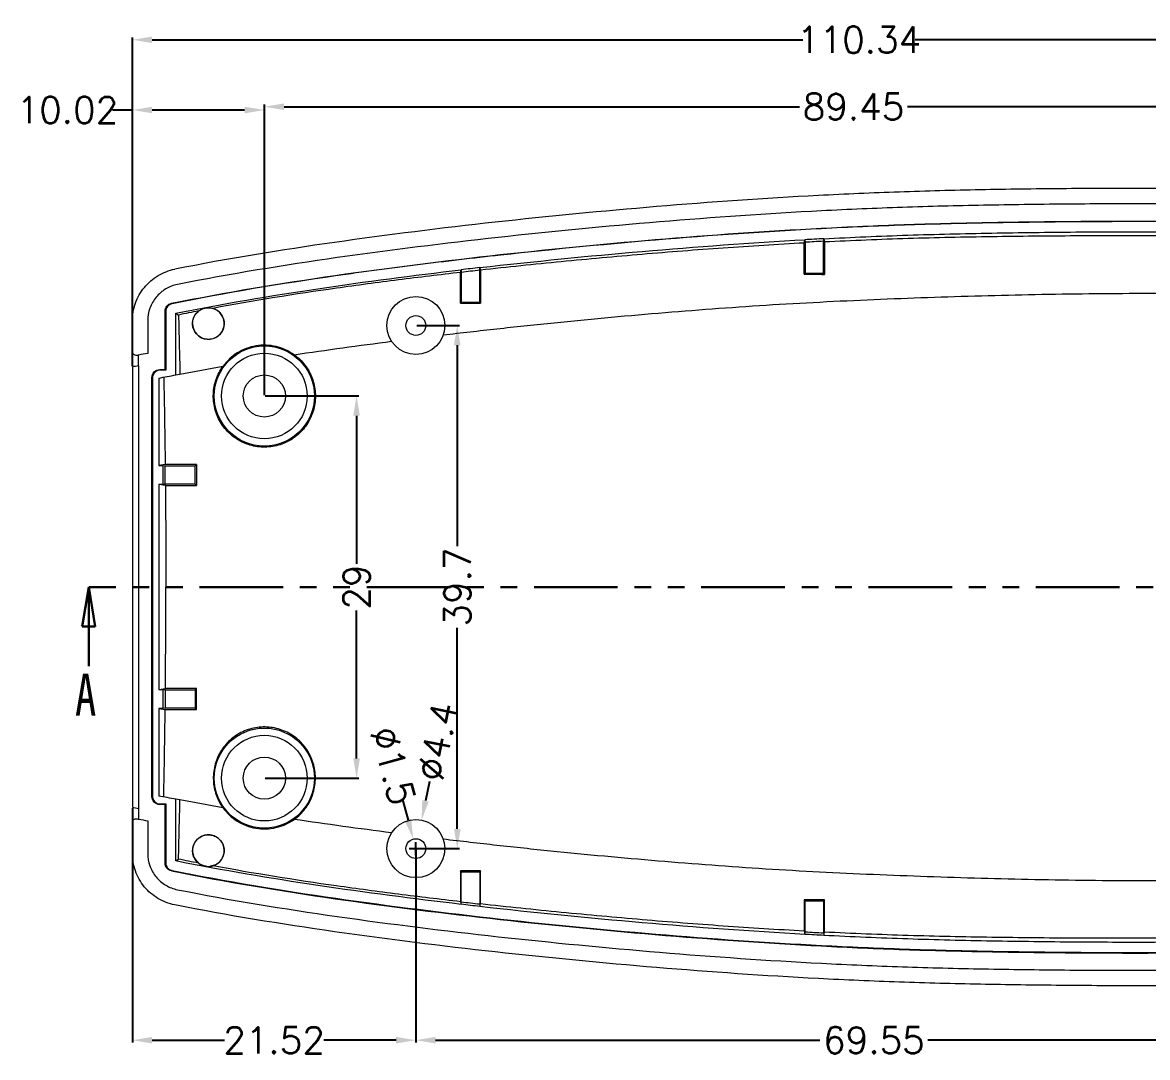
# Model space of a CAD drawing. Header units: inches. Extents: x 2021 to 3023, y 1089 to 1338.
# Drawn here: x 2069 to 2154.4, y 1202.8 to 1281.4 of the extents above; entities that cross this region are included whole.
import ezdxf

# ---------------------------------------------------------------- set-up
doc = ezdxf.new("R2010")
doc.units = ezdxf.units.IN
doc.linetypes.add('PHANTOM', pattern=[12.7, 6.35, -1.27, 1.27, -1.27, 1.27, -1.27])
doc.styles.add('SLDTEXTSTYLE0', font='TXT', dxfattribs={"width": 0.75})
doc.styles.get("Standard").update_dxf_attribs({"font": 'txt', "bigfont": 'gbcbig.shx'})
doc.dimstyles.new('2', dxfattribs={"dimtxt": 2, "dimasz": 1.5, "dimexe": 0.18, "dimexo": 0.0625, "dimgap": 0.1, "dimtad": 0, "dimzin": 9, "dimdsep": 46, "dimtxsty": 'Standard', "dimcen": 0.5, "dimclrd": 3, "dimclre": 3, "dimadec": 0, "dimazin": 2, "dimtfac": 1, "dimtofl": 0, "dimtmove": 0, "dimatfit": 3, "dimfxl": 1, "dimtolj": 1, "dimtzin": 0, "dimarcsym": 0})

# ---------------------------------------------------------------- blocks, each defined once
blk = doc.blocks.new('_CLOSED')
at = {"color": 0, "linetype": 'ByBlock', "lineweight": -2}
for p, q in [((-1, 0.166667), (0, 0)), ((-1, 0.166667), (-1, -0.166667)), ((0, 0), (-1, -0.166667)), ((0, 0), (-1, 0))]:
    blk.add_line(p, q, dxfattribs=at)
blk = doc.blocks.new('*D103')
at = {"color": 3, "lineweight": -2}
for p, q in [((2087.327, 1253.098), (2087.327, 1275.167)), ((2176.777, 1257.198), (2176.777, 1275.167)), ((2088.827, 1274.987), (2127.952, 1274.987)), ((2175.277, 1274.987), (2136.152, 1274.987))]:
    blk.add_line(p, q, dxfattribs=at)
at = {"color": 3}
for points in [[(2088.827, 1275.237), (2088.827, 1274.737), (2087.327, 1274.987)], [(2175.277, 1275.237), (2175.277, 1274.737), (2176.777, 1274.987)]]:
    blk.add_solid(points, dxfattribs=at)
at = {"layer": 'Defpoints', "color": 0}
for p in [(2176.777, 1274.987), (2176.777, 1257.136), (2087.327, 1253.036)]:
    blk.add_point(p, dxfattribs=at)
at = {"color": 0, "insert": (2132.052, 1274.987), "char_height": 2, "attachment_point": 5}
blk.add_mtext('\\A1;89.45', dxfattribs=at)
blk = doc.blocks.new('*D104')
at = {"color": 3, "lineweight": -2}
for p, q in [((2077.307, 1274.737), (2075.807, 1274.737)), ((2077.307, 1255.305), (2077.307, 1274.917)), ((2085.827, 1274.737), (2078.807, 1274.737)), ((2087.327, 1253.098), (2087.327, 1274.917))]:
    blk.add_line(p, q, dxfattribs=at)
at = {"color": 3}
for points in [[(2078.807, 1274.987), (2078.807, 1274.487), (2077.307, 1274.737)], [(2085.827, 1274.987), (2085.827, 1274.487), (2087.327, 1274.737)]]:
    blk.add_solid(points, dxfattribs=at)
at = {"layer": 'Defpoints', "color": 0}
for p in [(2087.327, 1274.737), (2077.307, 1255.242), (2087.327, 1253.036)]:
    blk.add_point(p, dxfattribs=at)
at = {"color": 0, "insert": (2072.374, 1274.737), "char_height": 2, "attachment_point": 5}
blk.add_mtext('\\A1;10.02', dxfattribs=at)
blk = doc.blocks.new('*D105')
at = {"color": 3, "lineweight": -2}
for p, q in [((2077.307, 1221.766), (2077.307, 1203.969)), ((2098.827, 1218.623), (2098.827, 1203.969)), ((2078.807, 1204.149), (2084.3, 1204.149)), ((2097.327, 1204.149), (2091.834, 1204.149))]:
    blk.add_line(p, q, dxfattribs=at)
at = {"color": 3}
for points in [[(2078.807, 1204.399), (2078.807, 1203.899), (2077.307, 1204.149)], [(2097.327, 1204.399), (2097.327, 1203.899), (2098.827, 1204.149)]]:
    blk.add_solid(points, dxfattribs=at)
at = {"layer": 'Defpoints', "color": 0}
for p in [(2077.307, 1221.829), (2098.827, 1218.686), (2077.307, 1204.149)]:
    blk.add_point(p, dxfattribs=at)
at = {"color": 0, "insert": (2088.067, 1204.149), "char_height": 2, "attachment_point": 5}
blk.add_mtext('\\A1;21.52', dxfattribs=at)
blk = doc.blocks.new('*D106')
at = {"color": 3, "lineweight": -2}
for p, q in [((2098.827, 1218.623), (2098.827, 1203.969)), ((2168.372, 1215.873), (2168.372, 1203.969)), ((2100.327, 1204.149), (2129.499, 1204.149)), ((2166.872, 1204.149), (2137.699, 1204.149))]:
    blk.add_line(p, q, dxfattribs=at)
at = {"color": 3}
for points in [[(2100.327, 1204.399), (2100.327, 1203.899), (2098.827, 1204.149)], [(2166.872, 1204.399), (2166.872, 1203.899), (2168.372, 1204.149)]]:
    blk.add_solid(points, dxfattribs=at)
at = {"layer": 'Defpoints', "color": 0}
for p in [(2098.827, 1218.686), (2168.372, 1215.936), (2168.372, 1204.149)]:
    blk.add_point(p, dxfattribs=at)
at = {"color": 0, "insert": (2133.599, 1204.149), "char_height": 2, "attachment_point": 5}
blk.add_mtext('\\A1;69.55', dxfattribs=at)
blk = doc.blocks.new('*D109')
at = {"color": 3, "lineweight": -2}
for p, q in [((2087.389, 1253.036), (2094.506, 1253.036)), ((2094.326, 1251.536), (2094.326, 1240.302)), ((2094.326, 1225.536), (2094.326, 1236.769)), ((2087.389, 1224.036), (2094.506, 1224.036))]:
    blk.add_line(p, q, dxfattribs=at)
at = {"color": 3}
for points in [[(2094.076, 1251.536), (2094.576, 1251.536), (2094.326, 1253.036)], [(2094.076, 1225.536), (2094.576, 1225.536), (2094.326, 1224.036)]]:
    blk.add_solid(points, dxfattribs=at)
at = {"layer": 'Defpoints', "color": 0}
for p in [(2087.327, 1253.036), (2094.326, 1253.036), (2087.327, 1224.036)]:
    blk.add_point(p, dxfattribs=at)
at = {"color": 0, "insert": (2094.326, 1238.536), "char_height": 2, "attachment_point": 5, "rotation": 90}
blk.add_mtext('\\A1;29', dxfattribs=at)
blk = doc.blocks.new('*D110')
at = {"color": 3, "lineweight": -2}
for p, q in [((2098.889, 1258.386), (2102.151, 1258.386)), ((2101.971, 1256.886), (2101.971, 1241.636)), ((2101.971, 1220.186), (2101.971, 1235.436)), ((2098.889, 1218.686), (2102.151, 1218.686))]:
    blk.add_line(p, q, dxfattribs=at)
at = {"color": 3}
for points in [[(2101.721, 1256.886), (2102.221, 1256.886), (2101.971, 1258.386)], [(2101.721, 1220.186), (2102.221, 1220.186), (2101.971, 1218.686)]]:
    blk.add_solid(points, dxfattribs=at)
at = {"layer": 'Defpoints', "color": 0}
for p in [(2098.827, 1258.386), (2101.971, 1258.386), (2098.827, 1218.686)]:
    blk.add_point(p, dxfattribs=at)
at = {"color": 0, "insert": (2101.971, 1238.536), "char_height": 2, "attachment_point": 5, "rotation": 90}
blk.add_mtext('\\A1;39.7', dxfattribs=at)
blk = doc.blocks.new('*D119')
at = {"color": 3, "lineweight": -2}
for p, q in [((2097.834, 1222.302), (2098.231, 1220.855)), ((2098.827, 1218.186), (2098.827, 1219.186)), ((2098.327, 1218.686), (2099.327, 1218.686))]:
    blk.add_line(p, q, dxfattribs=at)
at = {"color": 3}
blk.add_solid([(2098.472, 1220.921), (2097.99, 1220.789), (2098.628, 1219.409)], dxfattribs=at)
at = {"layer": 'Defpoints', "color": 0}
for p in [(2098.628, 1219.409), (2099.025, 1217.962)]:
    blk.add_point(p, dxfattribs=at)
at = {"color": 0, "insert": (2097.101, 1224.97), "char_height": 2, "attachment_point": 5, "rotation": 285.35072}
blk.add_mtext('\\A1;∅1.5', dxfattribs=at)
blk = doc.blocks.new('*D120')
at = {"color": 3, "lineweight": -2}
for p, q in [((2099.855, 1223.783), (2099.558, 1222.312)), ((2098.827, 1218.186), (2098.827, 1219.186)), ((2098.327, 1218.686), (2099.327, 1218.686))]:
    blk.add_line(p, q, dxfattribs=at)
at = {"color": 3}
blk.add_solid([(2099.313, 1222.362), (2099.803, 1222.263), (2099.262, 1220.842)], dxfattribs=at)
at = {"layer": 'Defpoints', "color": 0}
for p in [(2099.262, 1220.842), (2098.392, 1216.529)]:
    blk.add_point(p, dxfattribs=at)
at = {"color": 0, "insert": (2100.468, 1226.822), "char_height": 2, "attachment_point": 5, "rotation": 78.59411}
blk.add_mtext('\\A1;∅4.4', dxfattribs=at)
blk = doc.blocks.new('*D122')
at = {"color": 3, "lineweight": -2}
for p, q in [((2077.307, 1255.305), (2077.307, 1280.246)), ((2187.646, 1264.448), (2187.646, 1280.246)), ((2078.807, 1280.066), (2128.21, 1280.066)), ((2186.146, 1280.066), (2136.743, 1280.066))]:
    blk.add_line(p, q, dxfattribs=at)
at = {"color": 3}
for points in [[(2078.807, 1280.316), (2078.807, 1279.816), (2077.307, 1280.066)], [(2186.146, 1280.316), (2186.146, 1279.816), (2187.646, 1280.066)]]:
    blk.add_solid(points, dxfattribs=at)
at = {"layer": 'Defpoints', "color": 0}
for p in [(2077.307, 1280.066), (2187.646, 1264.385), (2077.307, 1255.242)]:
    blk.add_point(p, dxfattribs=at)
at = {"color": 0, "insert": (2132.477, 1280.066), "char_height": 2, "attachment_point": 5}
blk.add_mtext('\\A1;110.34', dxfattribs=at)

msp = doc.modelspace()

# ---------------------------------------------------------------- linework, layer by layer
at = {"color": 7, "linetype": 'Continuous', "lineweight": 15}
for p, q in [((2129.796, 1264.97), (2129.837, 1264.722)), ((2128.377, 1264.701), (2128.377, 1262.336)), ((2129.777, 1262.336), (2129.777, 1264.776)), ((2102.225, 1262.414), (2102.257, 1262.613)), ((2102.277, 1262.419), (2102.277, 1260.136)), ((2103.677, 1260.136), (2103.677, 1262.581)), ((2128.377, 1262.336), (2128.31, 1262.269)), ((2129.777, 1262.336), (2128.377, 1262.336)), ((2129.844, 1262.268), (2129.777, 1262.336)), ((2102.277, 1260.136), (2102.218, 1260.077)), ((2103.677, 1260.136), (2102.277, 1260.136)), ((2103.736, 1260.076), (2103.677, 1260.136)), ((2079.797, 1255.036), (2079.797, 1259.482)), ((2079.835, 1259.45), (2079.797, 1259.482)), ((2079.835, 1259.45), (2079.835, 1254.997)), ((2080.604, 1254.635), (2080.604, 1259.319)), ((2080.604, 1259.319), (2080.806, 1259.182)), ((2077.307, 1258.731), (2077.307, 1256.416)), ((2078.474, 1258.752), (2078.474, 1256.273)), ((2077.753, 1256.139), (2077.661, 1256.121)), ((2077.775, 1255.329), (2077.775, 1256.143)), ((2077.307, 1255.242), (2077.307, 1221.829)), ((2077.777, 1255.329), (2077.777, 1221.742)), ((2079.391, 1255.036), (2079.797, 1255.036)), ((2079.391, 1255.036), (2079.429, 1254.997)), ((2079.797, 1255.036), (2079.835, 1254.997)), ((2080.604, 1254.635), (2080.917, 1254.693)), ((2078.791, 1222.636), (2078.791, 1254.435)), ((2078.791, 1254.435), (2078.829, 1254.396)), ((2078.829, 1254.396), (2078.829, 1222.675)), ((2079.307, 1254.393), (2079.307, 1247.755)), ((2079.795, 1247.825), (2079.307, 1247.755)), ((2079.307, 1247.755), (2079.656, 1247.755)), ((2079.656, 1247.755), (2079.791, 1247.736)), ((2079.656, 1246.316), (2079.656, 1247.755)), ((2082.077, 1247.736), (2082.166, 1247.825)), ((2079.791, 1247.736), (2082.077, 1247.736)), ((2079.791, 1246.336), (2079.791, 1247.736)), ((2082.077, 1246.336), (2082.077, 1247.736)), ((2079.812, 1246.244), (2079.307, 1246.316)), ((2079.307, 1246.316), (2079.307, 1230.755)), ((2079.791, 1246.336), (2079.656, 1246.316)), ((2082.077, 1246.336), (2079.791, 1246.336)), ((2082.168, 1246.244), (2082.077, 1246.336)), ((2079.307, 1230.755), (2079.812, 1230.827)), ((2079.656, 1230.755), (2079.791, 1230.736)), ((2079.656, 1229.316), (2079.656, 1230.755)), ((2079.791, 1230.736), (2082.077, 1230.736)), ((2079.791, 1230.736), (2079.791, 1229.336)), ((2082.077, 1230.736), (2082.168, 1230.827)), ((2082.077, 1230.736), (2082.077, 1229.336)), ((2079.307, 1229.316), (2079.795, 1229.246)), ((2079.307, 1229.316), (2079.307, 1222.678)), ((2079.791, 1229.336), (2079.656, 1229.316)), ((2082.077, 1229.336), (2079.791, 1229.336)), ((2082.166, 1229.246), (2082.077, 1229.336)), ((2078.829, 1222.675), (2078.791, 1222.636)), ((2080.604, 1217.752), (2080.604, 1222.436)), ((2080.917, 1222.378), (2080.604, 1222.436)), ((2077.776, 1221.742), (2077.775, 1220.928)), ((2079.429, 1222.074), (2079.391, 1222.036)), ((2079.797, 1222.036), (2079.391, 1222.036)), ((2079.797, 1222.036), (2079.835, 1222.074)), ((2079.797, 1217.589), (2079.797, 1222.036)), ((2079.835, 1222.074), (2079.835, 1217.621)), ((2077.307, 1220.655), (2077.307, 1218.34)), ((2077.661, 1220.95), (2077.753, 1220.932)), ((2078.474, 1220.799), (2078.474, 1218.319)), ((2080.604, 1217.752), (2080.806, 1217.889)), ((2079.835, 1217.621), (2079.797, 1217.589)), ((2102.277, 1216.936), (2102.218, 1216.994)), ((2102.277, 1216.936), (2103.677, 1216.936)), ((2102.277, 1214.652), (2102.277, 1216.936)), ((2103.736, 1216.995), (2103.677, 1216.936)), ((2103.677, 1216.936), (2103.677, 1214.49)), ((2102.225, 1214.658), (2102.257, 1214.458)), ((2128.377, 1214.736), (2128.31, 1214.802)), ((2128.377, 1212.37), (2128.377, 1214.736)), ((2128.377, 1214.736), (2129.777, 1214.736)), ((2129.844, 1214.803), (2129.777, 1214.736)), ((2129.777, 1214.736), (2129.777, 1212.295)), ((2129.796, 1212.101), (2129.837, 1212.349))]:
    msp.add_line(p, q, dxfattribs=at)
at = {"color": 1, "linetype": 'PHANTOM', "lineweight": 30}
msp.add_line((2190.347, 1238.536), (2073.99, 1238.536), dxfattribs=at)
at = {"color": 7, "linetype": 'Continuous', "lineweight": 30}
msp.add_line((2073.99, 1232.536), (2073.99, 1238.536), dxfattribs=at)
at = {"color": 7, "linetype": 'Continuous', "lineweight": 15, "flags": 128}
for points in [[(2128.316, 1264.643), (2128.333, 1264.743), (2128.357, 1264.893)], [(2128.357, 1264.892), (2128.363, 1264.836), (2128.369, 1264.779), (2128.377, 1264.701)], [(2129.777, 1264.776), (2129.786, 1264.873), (2129.796, 1264.969)], [(2102.257, 1262.611), (2102.263, 1262.554), (2102.269, 1262.498), (2102.277, 1262.419)], [(2103.677, 1262.581), (2103.682, 1262.639), (2103.688, 1262.697), (2103.696, 1262.777)], [(2103.696, 1262.78), (2103.712, 1262.681), (2103.729, 1262.583)], [(2080.317, 1260.039), (2080.298, 1260.055), (2080.278, 1260.071)], [(2079.656, 1246.316), (2079.612, 1246.316), (2079.569, 1246.316), (2079.525, 1246.316), (2079.481, 1246.316), (2079.438, 1246.316), (2079.394, 1246.316), (2079.35, 1246.316), (2079.307, 1246.316)], [(2079.307, 1230.755), (2079.35, 1230.755), (2079.394, 1230.755), (2079.438, 1230.755), (2079.481, 1230.755), (2079.525, 1230.755), (2079.569, 1230.755), (2079.612, 1230.755), (2079.656, 1230.755)], [(2079.656, 1229.316), (2079.612, 1229.316), (2079.569, 1229.316), (2079.525, 1229.316), (2079.481, 1229.316), (2079.438, 1229.316), (2079.394, 1229.316), (2079.35, 1229.316), (2079.307, 1229.316)], [(2080.317, 1217.032), (2080.298, 1217.016), (2080.278, 1217)], [(2102.257, 1214.461), (2102.263, 1214.517), (2102.269, 1214.574), (2102.277, 1214.652)], [(2103.677, 1214.49), (2103.682, 1214.432), (2103.688, 1214.374), (2103.696, 1214.294)], [(2103.696, 1214.291), (2103.712, 1214.39), (2103.729, 1214.488)], [(2128.316, 1212.428), (2128.333, 1212.328), (2128.357, 1212.178)], [(2128.357, 1212.179), (2128.363, 1212.235), (2128.369, 1212.292), (2128.377, 1212.37)], [(2129.777, 1212.295), (2129.786, 1212.198), (2129.796, 1212.102)]]:
    msp.add_lwpolyline(points, dxfattribs=at)
at = {"color": 7, "linetype": 'Continuous', "lineweight": 15}
for centre, radius in [((2098.827, 1258.386), 2.2), ((2098.827, 1258.386), 0.75), ((2087.327, 1253.036), 3.8), ((2087.327, 1253.036), 3.25), ((2087.327, 1253.036), 1.6), ((2087.327, 1224.036), 3.8), ((2087.327, 1224.036), 3.25), ((2087.327, 1224.036), 1.6), ((2098.827, 1218.686), 2.2), ((2098.827, 1218.686), 0.75)]:
    msp.add_circle(centre, radius, dxfattribs=at)
msp.add_arc((2083.076, 1258.534), 1.199, 179.92027, 77.98696, dxfattribs=at)
for points, knots in [([(2178.523, 1267.954), (2174.442, 1268.239), (2170.356, 1268.463), (2162.17, 1268.735), (2158.071, 1268.788), (2151.925, 1268.794), (2149.876, 1268.784), (2145.779, 1268.747), (2143.73, 1268.719), (2139.632, 1268.64), (2137.583, 1268.587), (2133.485, 1268.444), (2131.437, 1268.354), (2125.29, 1268.033), (2121.195, 1267.748), (2113.018, 1267.066), (2108.934, 1266.673), (2100.778, 1265.774), (2096.708, 1265.269), (2088.595, 1264.111), (2084.552, 1263.452), (2080.53, 1262.66)], [0, 0, 0, 0, 0.125, 0.125, 0.25, 0.25, 0.3125, 0.3125, 0.375, 0.375, 0.4375, 0.4375, 0.5, 0.5, 0.625, 0.625, 0.75, 0.75, 0.875, 0.875, 1, 1, 1, 1]), ([(2178.801, 1266.757), (2176.758, 1266.901), (2174.714, 1267.031), (2170.624, 1267.252), (2168.577, 1267.344), (2162.432, 1267.555), (2158.328, 1267.611), (2152.176, 1267.619), (2150.125, 1267.61), (2146.024, 1267.574), (2143.973, 1267.547), (2139.872, 1267.47), (2137.821, 1267.418), (2133.721, 1267.277), (2131.671, 1267.189), (2125.522, 1266.87), (2121.421, 1266.586), (2113.234, 1265.905), (2109.149, 1265.513), (2100.994, 1264.616), (2096.924, 1264.112), (2088.807, 1262.955), (2084.759, 1262.296), (2080.73, 1261.502)], [0, 0, 0, 0, 0.0625, 0.0625, 0.125, 0.125, 0.25, 0.25, 0.3125, 0.3125, 0.375, 0.375, 0.4375, 0.4375, 0.5, 0.5, 0.625, 0.625, 0.75, 0.75, 0.875, 0.875, 1, 1, 1, 1]), ([(2080.278, 1260.071), (2084.398, 1260.9), (2088.547, 1261.586), (2096.868, 1262.782), (2101.04, 1263.301), (2109.405, 1264.221), (2113.593, 1264.622), (2121.98, 1265.313), (2126.18, 1265.599), (2132.484, 1265.913), (2134.586, 1265.999), (2138.791, 1266.133), (2140.893, 1266.181), (2145.099, 1266.252), (2147.203, 1266.276), (2151.408, 1266.305), (2153.511, 1266.31), (2159.817, 1266.283), (2164.018, 1266.207), (2170.309, 1265.954), (2172.405, 1265.848), (2176.592, 1265.597), (2178.685, 1265.45), (2180.777, 1265.299)], [0, 0, 0, 0, 0.125, 0.125, 0.25, 0.25, 0.375, 0.375, 0.5, 0.5, 0.5625, 0.5625, 0.625, 0.625, 0.6875, 0.6875, 0.75, 0.75, 0.875, 0.875, 0.9375, 0.9375, 1, 1, 1, 1]), ([(2180.796, 1265.259), (2178.704, 1265.41), (2176.611, 1265.557), (2172.422, 1265.808), (2170.327, 1265.915), (2164.036, 1266.168), (2159.836, 1266.244), (2153.531, 1266.272), (2151.429, 1266.267), (2147.225, 1266.238), (2145.123, 1266.214), (2140.918, 1266.143), (2138.816, 1266.096), (2134.611, 1265.962), (2132.508, 1265.876), (2126.204, 1265.562), (2122.005, 1265.277), (2113.62, 1264.586), (2109.433, 1264.185), (2103.162, 1263.496), (2101.073, 1263.25), (2096.901, 1262.726), (2094.818, 1262.448), (2088.58, 1261.552), (2084.437, 1260.868), (2080.317, 1260.039)], [0, 0, 0, 0, 0.0625, 0.0625, 0.125, 0.125, 0.25, 0.25, 0.3125, 0.3125, 0.375, 0.375, 0.4375, 0.4375, 0.5, 0.5, 0.625, 0.625, 0.75, 0.75, 0.8125, 0.8125, 0.875, 0.875, 1, 1, 1, 1]), ([(2103.696, 1262.78), (2107.794, 1263.246), (2111.899, 1263.653), (2120.121, 1264.364), (2124.237, 1264.664), (2128.357, 1264.893)], [0, 0, 0, 0, 0.5, 0.5, 1, 1, 1, 1]), ([(2129.796, 1264.97), (2131.921, 1265.08), (2134.046, 1265.171), (2138.298, 1265.313), (2140.424, 1265.364), (2144.677, 1265.439), (2146.804, 1265.465), (2151.056, 1265.497), (2153.182, 1265.503), (2155.307, 1265.495)], [0, 0, 0, 0, 0.25, 0.25, 0.5, 0.5, 0.75, 0.75, 1, 1, 1, 1]), ([(2155.254, 1265.178), (2153.139, 1265.191), (2151.023, 1265.19), (2146.79, 1265.17), (2144.672, 1265.15), (2140.436, 1265.087), (2138.317, 1265.043), (2134.078, 1264.912), (2131.958, 1264.827), (2129.837, 1264.722)], [0, 0, 0, 0, 0.25, 0.25, 0.5, 0.5, 0.75, 0.75, 1, 1, 1, 1]), ([(2128.316, 1264.643), (2126.264, 1264.533), (2124.212, 1264.405), (2120.109, 1264.115), (2118.059, 1263.954), (2113.961, 1263.606), (2111.912, 1263.42), (2107.818, 1263.021), (2105.773, 1262.809), (2103.729, 1262.583)], [0, 0, 0, 0, 0.25, 0.25, 0.5, 0.5, 0.75, 0.75, 1, 1, 1, 1]), ([(2128.31, 1262.269), (2128.311, 1262.534), (2128.312, 1263.063), (2128.314, 1263.855), (2128.316, 1264.38), (2128.316, 1264.643)], [0, 0, 0, 0, 0.333357, 0.66668, 1, 1, 1, 1]), ([(2129.837, 1264.722), (2129.838, 1264.45), (2129.84, 1263.907), (2129.842, 1263.089), (2129.843, 1262.542), (2129.844, 1262.268)], [0, 0, 0, 0, 0.333287, 0.66661, 1, 1, 1, 1]), ([(2077.307, 1258.731), (2077.307, 1259.195), (2077.385, 1259.646), (2077.697, 1260.519), (2077.924, 1260.918), (2078.364, 1261.454), (2078.524, 1261.618), (2078.87, 1261.916), (2079.057, 1262.052), (2079.651, 1262.407), (2080.076, 1262.571), (2080.53, 1262.66)], [0, 0, 0, 0, 0.25, 0.25, 0.5, 0.5, 0.625, 0.625, 0.75, 0.75, 1, 1, 1, 1]), ([(2080.604, 1259.319), (2084.183, 1260.035), (2087.781, 1260.642), (2095.004, 1261.717), (2098.628, 1262.187), (2102.257, 1262.613)], [0, 0, 0, 0, 0.5, 0.5, 1, 1, 1, 1]), ([(2102.225, 1262.414), (2100.65, 1262.233), (2099.076, 1262.044), (2095.932, 1261.645), (2094.361, 1261.436), (2089.654, 1260.767), (2086.52, 1260.267), (2083.412, 1259.688)], [0, 0, 0, 0, 0.25, 0.25, 0.5, 0.5, 1, 1, 1, 1]), ([(2128.31, 1262.269), (2128.566, 1262.269), (2128.821, 1262.269), (2129.077, 1262.269), (2129.333, 1262.269), (2129.588, 1262.268), (2129.844, 1262.268)], [0, 0, 0, 0, 0.00076816, 0.00076816, 0.00076816, 0.001536322, 0.001536322, 0.001536322, 0.001536322]), ([(2080.73, 1261.502), (2080.412, 1261.44), (2080.113, 1261.325), (2079.557, 1260.992), (2079.314, 1260.782), (2078.904, 1260.281), (2078.746, 1260), (2078.529, 1259.391), (2078.474, 1259.077), (2078.474, 1258.752)], [0, 0, 0, 0, 0.25, 0.25, 0.5, 0.5, 0.75, 0.75, 1, 1, 1, 1]), ([(2100.907, 1257.671), (2102.266, 1257.833), (2103.624, 1257.989), (2106.343, 1258.289), (2107.703, 1258.433), (2111.784, 1258.847), (2114.508, 1259.1), (2119.958, 1259.558), (2122.687, 1259.762), (2128.143, 1260.107), (2130.87, 1260.245), (2136.319, 1260.474), (2139.042, 1260.568), (2144.486, 1260.721), (2147.207, 1260.777), (2152.648, 1260.835), (2155.367, 1260.837), (2160.805, 1260.77), (2163.523, 1260.701), (2166.241, 1260.588)], [0, 0, 0, 0, 0.0625, 0.0625, 0.125, 0.125, 0.25, 0.25, 0.375, 0.375, 0.5, 0.5, 0.625, 0.625, 0.75, 0.75, 0.875, 0.875, 1, 1, 1, 1]), ([(2079.797, 1259.482), (2079.797, 1259.621), (2079.845, 1259.756), (2080.02, 1259.97), (2080.142, 1260.043), (2080.278, 1260.071)], [0, 0, 0, 0, 0.5, 0.5, 1, 1, 1, 1]), ([(2080.317, 1260.039), (2080.181, 1260.012), (2080.058, 1259.938), (2079.883, 1259.724), (2079.835, 1259.589), (2079.835, 1259.45)], [0, 0, 0, 0, 0.5, 0.5, 1, 1, 1, 1]), ([(2082.344, 1259.486), (2082.382, 1259.515), (2082.426, 1259.546), (2082.514, 1259.596), (2082.546, 1259.613), (2082.61, 1259.642), (2082.634, 1259.651), (2082.679, 1259.668), (2082.696, 1259.674), (2082.737, 1259.687), (2082.76, 1259.694), (2082.816, 1259.707), (2082.843, 1259.713), (2082.896, 1259.722), (2082.918, 1259.725), (2082.97, 1259.731), (2082.992, 1259.733), (2083.054, 1259.736), (2083.083, 1259.736), (2083.163, 1259.734), (2083.202, 1259.729), (2083.309, 1259.715), (2083.363, 1259.702), (2083.412, 1259.688)], [0, 0, 0, 0, 0.25, 0.25, 0.375, 0.375, 0.4375, 0.4375, 0.46875, 0.46875, 0.5, 0.5, 0.515625, 0.515625, 0.53125, 0.53125, 0.5625, 0.5625, 0.625, 0.625, 0.75, 0.75, 1, 1, 1, 1]), ([(2102.218, 1260.077), (2102.471, 1260.077), (2102.724, 1260.076), (2102.977, 1260.076), (2103.23, 1260.076), (2103.483, 1260.076), (2103.736, 1260.076)], [0, 0, 0, 0, 0.000760465, 0.000760465, 0.000760465, 0.00152093, 0.00152093, 0.00152093, 0.00152093]), ([(2082.344, 1259.486), (2082.085, 1259.436), (2081.572, 1259.336), (2081.06, 1259.234), (2080.806, 1259.182)], [0, 0, 0, 0, 0.502862, 1, 1, 1, 1]), ([(2083.412, 1259.688), (2083.547, 1259.648), (2083.67, 1259.587), (2083.891, 1259.427), (2083.985, 1259.331), (2084.213, 1259.004), (2084.286, 1258.745), (2084.265, 1258.227), (2084.17, 1257.973), (2083.912, 1257.664), (2083.809, 1257.575), (2083.574, 1257.435), (2083.443, 1257.384), (2083.168, 1257.331), (2083.026, 1257.328), (2082.747, 1257.373), (2082.614, 1257.419), (2082.249, 1257.623), (2082.066, 1257.838), (2081.867, 1258.323), (2081.851, 1258.592), (2081.981, 1259.089), (2082.128, 1259.319), (2082.344, 1259.486)], [0, 0, 0, 0, 0.0625, 0.0625, 0.125, 0.125, 0.25, 0.25, 0.375, 0.375, 0.4375, 0.4375, 0.5, 0.5, 0.5625, 0.5625, 0.625, 0.625, 0.75, 0.75, 0.875, 0.875, 1, 1, 1, 1]), ([(2081.877, 1258.536), (2081.893, 1258.68), (2081.927, 1258.969), (2082.105, 1259.294), (2082.281, 1259.416), (2082.329, 1259.449)], [0, 0, 0, 0, 0.419361, 0.839221, 1, 1, 1, 1]), ([(2077.661, 1256.121), (2077.574, 1256.105), (2077.482, 1256.13), (2077.348, 1256.241), (2077.307, 1256.328), (2077.307, 1256.416)], [0, 0, 0, 0, 0.5, 0.5, 1, 1, 1, 1]), ([(2089.587, 1256.163), (2089.382, 1256.311), (2089.164, 1256.437), (2088.704, 1256.647), (2088.459, 1256.731), (2087.962, 1256.848), (2087.71, 1256.882), (2087.197, 1256.898), (2086.937, 1256.881), (2086.435, 1256.797), (2086.188, 1256.73), (2085.71, 1256.548), (2085.485, 1256.435), (2085.06, 1256.169), (2084.859, 1256.014), (2084.497, 1255.674), (2084.335, 1255.489), (2084.189, 1255.288)], [0, 0, 0, 0, 0.125, 0.125, 0.25, 0.25, 0.375, 0.375, 0.5, 0.5, 0.625, 0.625, 0.75, 0.75, 0.875, 0.875, 1, 1, 1, 1]), ([(2089.6, 1256.165), (2089.912, 1255.939), (2090.181, 1255.675), (2090.524, 1255.224), (2090.629, 1255.065), (2090.81, 1254.736), (2090.888, 1254.567), (2091.02, 1254.217), (2091.074, 1254.035), (2091.154, 1253.667), (2091.181, 1253.481), (2091.206, 1253.105), (2091.206, 1252.914), (2091.176, 1252.539), (2091.148, 1252.354), (2091.065, 1251.987), (2091.01, 1251.805), (2090.872, 1251.45), (2090.791, 1251.279), (2090.604, 1250.95), (2090.499, 1250.792), (2090.262, 1250.489), (2090.132, 1250.346), (2089.856, 1250.084), (2089.708, 1249.963), (2089.393, 1249.742), (2089.225, 1249.642), (2088.88, 1249.471), (2088.702, 1249.398), (2088.335, 1249.28), (2088.145, 1249.234), (2087.569, 1249.139), (2087.183, 1249.134), (2086.407, 1249.241), (2086.036, 1249.351), (2085.507, 1249.598), (2085.336, 1249.694), (2085.015, 1249.908), (2084.864, 1250.026), (2084.578, 1250.285), (2084.443, 1250.427), (2084.201, 1250.724), (2084.092, 1250.88), (2083.897, 1251.207), (2083.811, 1251.38), (2083.667, 1251.731), (2083.608, 1251.91), (2083.473, 1252.456), (2083.436, 1252.838), (2083.471, 1253.583), (2083.541, 1253.945), (2083.786, 1254.649), (2083.957, 1254.98), (2084.176, 1255.286)], [0, 0, 0, 0, 0.0625, 0.0625, 0.09375, 0.09375, 0.125, 0.125, 0.15625, 0.15625, 0.1875, 0.1875, 0.21875, 0.21875, 0.25, 0.25, 0.28125, 0.28125, 0.3125, 0.3125, 0.34375, 0.34375, 0.375, 0.375, 0.40625, 0.40625, 0.4375, 0.4375, 0.46875, 0.46875, 0.5, 0.5, 0.5625, 0.5625, 0.625, 0.625, 0.65625, 0.65625, 0.6875, 0.6875, 0.71875, 0.71875, 0.75, 0.75, 0.78125, 0.78125, 0.8125, 0.8125, 0.875, 0.875, 0.9375, 0.9375, 1, 1, 1, 1]), ([(2078.791, 1254.435), (2078.791, 1254.594), (2078.856, 1254.749), (2079.077, 1254.97), (2079.232, 1255.036), (2079.391, 1255.036)], [0, 0, 0, 0, 0.5, 0.5, 1, 1, 1, 1]), ([(2079.429, 1254.997), (2079.271, 1254.997), (2079.116, 1254.932), (2078.895, 1254.711), (2078.829, 1254.555), (2078.829, 1254.396)], [0, 0, 0, 0, 0.5, 0.5, 1, 1, 1, 1]), ([(2079.835, 1254.997), (2079.767, 1254.997), (2079.7, 1254.997), (2079.632, 1254.997), (2079.565, 1254.997), (2079.497, 1254.997), (2079.429, 1254.997)], [0, 0, 0, 0, 0.0002033482, 0.0002033482, 0.0002033482, 0.0004066965, 0.0004066965, 0.0004066965, 0.0004066965]), ([(2082.166, 1247.825), (2081.768, 1247.825), (2080.978, 1247.825), (2080.187, 1247.825), (2079.795, 1247.825)], [0, 0, 0, 0, 0.502863, 1, 1, 1, 1]), ([(2082.166, 1247.825), (2082.166, 1247.562), (2082.167, 1247.036), (2082.168, 1246.508), (2082.168, 1246.244)], [0, 0, 0, 0, 0.50002, 1, 1, 1, 1]), ([(2079.812, 1246.244), (2080.202, 1246.244), (2080.988, 1246.244), (2081.773, 1246.244), (2082.168, 1246.244)], [0, 0, 0, 0, 0.497797, 1, 1, 1, 1]), ([(2082.168, 1230.827), (2081.773, 1230.827), (2080.988, 1230.827), (2080.202, 1230.827), (2079.812, 1230.827)], [0, 0, 0, 0, 0.502203, 1, 1, 1, 1]), ([(2082.166, 1229.246), (2082.166, 1229.509), (2082.167, 1230.035), (2082.168, 1230.563), (2082.168, 1230.827)], [0, 0, 0, 0, 0.50002, 1, 1, 1, 1]), ([(2079.795, 1229.246), (2080.187, 1229.246), (2080.978, 1229.246), (2081.768, 1229.246), (2082.166, 1229.246)], [0, 0, 0, 0, 0.497137, 1, 1, 1, 1]), ([(2089.6, 1220.906), (2089.912, 1221.132), (2090.181, 1221.396), (2090.524, 1221.847), (2090.629, 1222.006), (2090.81, 1222.335), (2090.888, 1222.504), (2091.02, 1222.854), (2091.074, 1223.036), (2091.154, 1223.404), (2091.181, 1223.59), (2091.206, 1223.966), (2091.206, 1224.157), (2091.176, 1224.532), (2091.148, 1224.717), (2091.065, 1225.084), (2091.01, 1225.266), (2090.872, 1225.622), (2090.791, 1225.792), (2090.604, 1226.121), (2090.499, 1226.279), (2090.262, 1226.582), (2090.132, 1226.725), (2089.856, 1226.987), (2089.708, 1227.108), (2089.393, 1227.329), (2089.225, 1227.429), (2088.88, 1227.6), (2088.702, 1227.673), (2088.335, 1227.791), (2088.145, 1227.837), (2087.569, 1227.932), (2087.183, 1227.937), (2086.407, 1227.83), (2086.036, 1227.72), (2085.507, 1227.473), (2085.336, 1227.377), (2085.015, 1227.163), (2084.864, 1227.045), (2084.578, 1226.786), (2084.443, 1226.644), (2084.201, 1226.347), (2084.092, 1226.191), (2083.897, 1225.864), (2083.811, 1225.691), (2083.667, 1225.34), (2083.608, 1225.161), (2083.473, 1224.615), (2083.436, 1224.233), (2083.471, 1223.488), (2083.541, 1223.126), (2083.786, 1222.422), (2083.957, 1222.091), (2084.176, 1221.786)], [0, 0, 0, 0, 0.0625, 0.0625, 0.09375, 0.09375, 0.125, 0.125, 0.15625, 0.15625, 0.1875, 0.1875, 0.21875, 0.21875, 0.25, 0.25, 0.28125, 0.28125, 0.3125, 0.3125, 0.34375, 0.34375, 0.375, 0.375, 0.40625, 0.40625, 0.4375, 0.4375, 0.46875, 0.46875, 0.5, 0.5, 0.5625, 0.5625, 0.625, 0.625, 0.65625, 0.65625, 0.6875, 0.6875, 0.71875, 0.71875, 0.75, 0.75, 0.78125, 0.78125, 0.8125, 0.8125, 0.875, 0.875, 0.9375, 0.9375, 1, 1, 1, 1]), ([(2079.391, 1222.036), (2079.232, 1222.036), (2079.078, 1222.101), (2078.856, 1222.322), (2078.791, 1222.477), (2078.791, 1222.636)], [0, 0, 0, 0, 0.5, 0.5, 1, 1, 1, 1]), ([(2078.829, 1222.675), (2078.829, 1222.516), (2078.894, 1222.361), (2079.116, 1222.139), (2079.271, 1222.074), (2079.429, 1222.074)], [0, 0, 0, 0, 0.5, 0.5, 1, 1, 1, 1]), ([(2079.429, 1222.074), (2079.497, 1222.074), (2079.565, 1222.074), (2079.632, 1222.074), (2079.7, 1222.074), (2079.767, 1222.074), (2079.835, 1222.074)], [0, 0, 0, 0, 0.0002033482, 0.0002033482, 0.0002033482, 0.0004066965, 0.0004066965, 0.0004066965, 0.0004066965]), ([(2084.189, 1221.783), (2084.335, 1221.582), (2084.497, 1221.397), (2084.857, 1221.059), (2085.057, 1220.904), (2085.483, 1220.637), (2085.708, 1220.525), (2086.18, 1220.344), (2086.431, 1220.275), (2086.934, 1220.19), (2087.188, 1220.173), (2087.703, 1220.189), (2087.959, 1220.223), (2088.455, 1220.338), (2088.699, 1220.422), (2089.163, 1220.633), (2089.381, 1220.76), (2089.587, 1220.908)], [0, 0, 0, 0, 0.125, 0.125, 0.25, 0.25, 0.375, 0.375, 0.5, 0.5, 0.625, 0.625, 0.75, 0.75, 0.875, 0.875, 1, 1, 1, 1]), ([(2077.307, 1220.655), (2077.307, 1220.743), (2077.348, 1220.829), (2077.482, 1220.941), (2077.574, 1220.966), (2077.661, 1220.95)], [0, 0, 0, 0, 0.5, 0.5, 1, 1, 1, 1]), ([(2083.412, 1217.383), (2083.547, 1217.423), (2083.67, 1217.484), (2083.891, 1217.644), (2083.985, 1217.741), (2084.213, 1218.067), (2084.286, 1218.326), (2084.265, 1218.844), (2084.17, 1219.098), (2083.912, 1219.407), (2083.809, 1219.496), (2083.574, 1219.636), (2083.443, 1219.687), (2083.168, 1219.74), (2083.026, 1219.743), (2082.747, 1219.698), (2082.614, 1219.652), (2082.249, 1219.448), (2082.066, 1219.233), (2081.867, 1218.748), (2081.851, 1218.479), (2081.981, 1217.982), (2082.128, 1217.752), (2082.344, 1217.585)], [0, 0, 0, 0, 0.0625, 0.0625, 0.125, 0.125, 0.25, 0.25, 0.375, 0.375, 0.4375, 0.4375, 0.5, 0.5, 0.5625, 0.5625, 0.625, 0.625, 0.75, 0.75, 0.875, 0.875, 1, 1, 1, 1]), ([(2081.877, 1218.536), (2081.891, 1218.679), (2081.921, 1218.965), (2082.156, 1219.344), (2082.495, 1219.613), (2082.889, 1219.743), (2083.283, 1219.738), (2083.646, 1219.614), (2083.954, 1219.384), (2084.181, 1219.06), (2084.267, 1218.759), (2084.285, 1218.436), (2084.224, 1218.1), (2083.994, 1217.723), (2083.651, 1217.445), (2083.372, 1217.379), (2083.24, 1217.348)], [0, 0, 0, 0, 0.081606, 0.163374, 0.240419, 0.311141, 0.37778, 0.44352, 0.511184, 0.582842, 0.659543, 0.685008, 0.767479, 0.85005, 0.929222, 1, 1, 1, 1]), ([(2166.241, 1216.483), (2163.523, 1216.37), (2160.803, 1216.301), (2155.361, 1216.234), (2152.638, 1216.236), (2147.189, 1216.294), (2144.462, 1216.351), (2139.009, 1216.504), (2136.282, 1216.598), (2130.831, 1216.828), (2128.106, 1216.967), (2122.659, 1217.311), (2119.937, 1217.515), (2114.495, 1217.972), (2111.775, 1218.225), (2107.698, 1218.638), (2106.339, 1218.782), (2103.623, 1219.082), (2102.265, 1219.238), (2100.907, 1219.4)], [0, 0, 0, 0, 0.125, 0.125, 0.25, 0.25, 0.375, 0.375, 0.5, 0.5, 0.625, 0.625, 0.75, 0.75, 0.875, 0.875, 0.9375, 0.9375, 1, 1, 1, 1]), ([(2080.53, 1214.411), (2080.076, 1214.5), (2079.649, 1214.665), (2078.855, 1215.14), (2078.508, 1215.44), (2078.068, 1215.977), (2077.939, 1216.166), (2077.714, 1216.564), (2077.618, 1216.774), (2077.385, 1217.427), (2077.307, 1217.876), (2077.307, 1218.34)], [0, 0, 0, 0, 0.25, 0.25, 0.5, 0.5, 0.625, 0.625, 0.75, 0.75, 1, 1, 1, 1]), ([(2078.474, 1218.319), (2078.474, 1217.994), (2078.529, 1217.678), (2078.747, 1217.068), (2078.905, 1216.788), (2079.316, 1216.288), (2079.56, 1216.078), (2080.114, 1215.746), (2080.412, 1215.631), (2080.73, 1215.569)], [0, 0, 0, 0, 0.25, 0.25, 0.5, 0.5, 0.75, 0.75, 1, 1, 1, 1]), ([(2082.855, 1217.356), (2082.738, 1217.389), (2082.5, 1217.456), (2082.201, 1217.689), (2081.975, 1218.006), (2081.885, 1218.308), (2081.878, 1218.49), (2081.877, 1218.536)], [0, 0, 0, 0, 0.208434, 0.42457, 0.658739, 0.914753, 1, 1, 1, 1]), ([(2080.278, 1217), (2080.142, 1217.028), (2080.02, 1217.102), (2079.845, 1217.316), (2079.797, 1217.45), (2079.797, 1217.589)], [0, 0, 0, 0, 0.5, 0.5, 1, 1, 1, 1]), ([(2079.835, 1217.621), (2079.835, 1217.482), (2079.883, 1217.347), (2080.059, 1217.133), (2080.181, 1217.059), (2080.317, 1217.032)], [0, 0, 0, 0, 0.5, 0.5, 1, 1, 1, 1]), ([(2080.278, 1217), (2084.398, 1216.171), (2088.547, 1215.485), (2096.868, 1214.289), (2101.04, 1213.771), (2109.405, 1212.85), (2113.593, 1212.449), (2121.98, 1211.758), (2126.18, 1211.472), (2132.484, 1211.158), (2134.586, 1211.072), (2138.791, 1210.938), (2140.893, 1210.891), (2145.099, 1210.819), (2147.203, 1210.795), (2151.408, 1210.766), (2153.511, 1210.761), (2159.817, 1210.788), (2164.018, 1210.865), (2170.309, 1211.117), (2172.405, 1211.223), (2176.592, 1211.474), (2178.685, 1211.621), (2180.777, 1211.772)], [0, 0, 0, 0, 0.125, 0.125, 0.25, 0.25, 0.375, 0.375, 0.5, 0.5, 0.5625, 0.5625, 0.625, 0.625, 0.6875, 0.6875, 0.75, 0.75, 0.875, 0.875, 0.9375, 0.9375, 1, 1, 1, 1]), ([(2080.317, 1217.032), (2084.436, 1216.204), (2088.584, 1215.519), (2096.903, 1214.323), (2101.075, 1213.805), (2109.438, 1212.885), (2113.626, 1212.485), (2122.011, 1211.794), (2126.211, 1211.509), (2132.513, 1211.195), (2134.615, 1211.109), (2138.819, 1210.975), (2140.921, 1210.928), (2145.126, 1210.857), (2147.229, 1210.833), (2151.434, 1210.804), (2153.536, 1210.799), (2159.841, 1210.827), (2164.041, 1210.904), (2170.331, 1211.157), (2172.426, 1211.263), (2176.613, 1211.514), (2178.705, 1211.661), (2180.796, 1211.812)], [0, 0, 0, 0, 0.125, 0.125, 0.25, 0.25, 0.375, 0.375, 0.5, 0.5, 0.5625, 0.5625, 0.625, 0.625, 0.6875, 0.6875, 0.75, 0.75, 0.875, 0.875, 0.9375, 0.9375, 1, 1, 1, 1]), ([(2102.257, 1214.458), (2098.628, 1214.884), (2095.006, 1215.354), (2087.784, 1216.428), (2084.183, 1217.036), (2080.604, 1217.752)], [0, 0, 0, 0, 0.5, 0.5, 1, 1, 1, 1]), ([(2082.344, 1217.585), (2082.382, 1217.556), (2082.426, 1217.525), (2082.514, 1217.475), (2082.546, 1217.458), (2082.61, 1217.43), (2082.634, 1217.42), (2082.679, 1217.403), (2082.696, 1217.397), (2082.737, 1217.384), (2082.76, 1217.377), (2082.816, 1217.364), (2082.843, 1217.358), (2082.896, 1217.349), (2082.918, 1217.346), (2082.97, 1217.34), (2082.992, 1217.338), (2083.054, 1217.335), (2083.083, 1217.335), (2083.163, 1217.337), (2083.202, 1217.342), (2083.309, 1217.356), (2083.363, 1217.369), (2083.412, 1217.383)], [0, 0, 0, 0, 0.25, 0.25, 0.375, 0.375, 0.4375, 0.4375, 0.46875, 0.46875, 0.5, 0.5, 0.515625, 0.515625, 0.53125, 0.53125, 0.5625, 0.5625, 0.625, 0.625, 0.75, 0.75, 1, 1, 1, 1]), ([(2102.225, 1214.658), (2100.65, 1214.838), (2099.076, 1215.027), (2095.932, 1215.426), (2094.361, 1215.635), (2089.654, 1216.304), (2086.52, 1216.804), (2083.412, 1217.383)], [0, 0, 0, 0, 0.25, 0.25, 0.5, 0.5, 1, 1, 1, 1]), ([(2103.736, 1216.995), (2103.483, 1216.995), (2103.23, 1216.995), (2102.977, 1216.995), (2102.724, 1216.995), (2102.471, 1216.995), (2102.218, 1216.994)], [0, 0, 0, 0, 0.000760465, 0.000760465, 0.000760465, 0.00152093, 0.00152093, 0.00152093, 0.00152093]), ([(2080.73, 1215.569), (2084.755, 1214.776), (2088.802, 1214.117), (2096.925, 1212.959), (2101.002, 1212.454), (2109.16, 1211.557), (2113.244, 1211.165), (2121.421, 1210.485), (2125.514, 1210.202), (2131.662, 1209.883), (2133.713, 1209.794), (2137.817, 1209.653), (2139.871, 1209.601), (2143.977, 1209.524), (2146.029, 1209.497), (2150.132, 1209.461), (2152.183, 1209.452), (2158.334, 1209.461), (2162.432, 1209.517), (2168.574, 1209.727), (2170.62, 1209.819), (2174.712, 1210.04), (2176.757, 1210.17), (2178.801, 1210.314)], [0, 0, 0, 0, 0.125, 0.125, 0.25, 0.25, 0.375, 0.375, 0.5, 0.5, 0.5625, 0.5625, 0.625, 0.625, 0.6875, 0.6875, 0.75, 0.75, 0.875, 0.875, 0.9375, 0.9375, 1, 1, 1, 1]), ([(2128.316, 1212.428), (2126.264, 1212.538), (2124.212, 1212.666), (2120.109, 1212.956), (2118.059, 1213.117), (2113.961, 1213.465), (2111.912, 1213.651), (2107.818, 1214.05), (2105.773, 1214.262), (2103.729, 1214.488)], [0, 0, 0, 0, 0.25, 0.25, 0.5, 0.5, 0.75, 0.75, 1, 1, 1, 1]), ([(2129.844, 1214.803), (2129.588, 1214.803), (2129.333, 1214.802), (2129.077, 1214.802), (2128.821, 1214.802), (2128.566, 1214.802), (2128.31, 1214.802)], [0, 0, 0, 0, 0.00076816, 0.00076816, 0.00076816, 0.001536322, 0.001536322, 0.001536322, 0.001536322]), ([(2128.31, 1214.802), (2128.311, 1214.537), (2128.312, 1214.008), (2128.314, 1213.216), (2128.316, 1212.691), (2128.316, 1212.428)], [0, 0, 0, 0, 0.333357, 0.66668, 1, 1, 1, 1]), ([(2129.837, 1212.349), (2129.838, 1212.621), (2129.84, 1213.164), (2129.842, 1213.982), (2129.843, 1214.529), (2129.844, 1214.803)], [0, 0, 0, 0, 0.333287, 0.66661, 1, 1, 1, 1]), ([(2178.523, 1209.117), (2174.442, 1208.833), (2170.356, 1208.608), (2162.17, 1208.336), (2158.071, 1208.283), (2151.925, 1208.277), (2149.876, 1208.287), (2145.779, 1208.324), (2143.73, 1208.352), (2139.632, 1208.431), (2137.583, 1208.484), (2133.485, 1208.627), (2131.437, 1208.717), (2125.29, 1209.038), (2121.195, 1209.323), (2113.018, 1210.005), (2108.934, 1210.398), (2100.778, 1211.297), (2096.708, 1211.802), (2088.595, 1212.96), (2084.552, 1213.619), (2080.53, 1214.411)], [0, 0, 0, 0, 0.125, 0.125, 0.25, 0.25, 0.3125, 0.3125, 0.375, 0.375, 0.4375, 0.4375, 0.5, 0.5, 0.625, 0.625, 0.75, 0.75, 0.875, 0.875, 1, 1, 1, 1]), ([(2128.357, 1212.178), (2124.237, 1212.407), (2120.122, 1212.707), (2111.9, 1213.418), (2107.794, 1213.825), (2103.696, 1214.291)], [0, 0, 0, 0, 0.5, 0.5, 1, 1, 1, 1]), ([(2155.307, 1211.576), (2153.182, 1211.568), (2151.056, 1211.574), (2146.804, 1211.606), (2144.678, 1211.632), (2140.425, 1211.707), (2138.298, 1211.758), (2134.046, 1211.9), (2131.921, 1211.991), (2129.796, 1212.101)], [0, 0, 0, 0, 0.25, 0.25, 0.5, 0.5, 0.75, 0.75, 1, 1, 1, 1]), ([(2155.254, 1211.893), (2153.139, 1211.88), (2151.023, 1211.881), (2146.79, 1211.901), (2144.672, 1211.921), (2140.436, 1211.984), (2138.317, 1212.028), (2134.078, 1212.159), (2131.958, 1212.244), (2129.837, 1212.349)], [0, 0, 0, 0, 0.25, 0.25, 0.5, 0.5, 0.75, 0.75, 1, 1, 1, 1])]:
    msp.add_open_spline(points, degree=3, knots=knots, dxfattribs=at)
for points in [[(2129.796, 1264.969), (2129.316, 1264.945), (2128.837, 1264.919), (2128.357, 1264.892)], [(2129.777, 1264.776), (2129.31, 1264.752), (2128.843, 1264.727), (2128.377, 1264.701)], [(2102.218, 1260.077), (2102.22, 1260.861), (2102.222, 1261.64), (2102.225, 1262.414)], [(2103.696, 1262.777), (2103.216, 1262.722), (2102.737, 1262.667), (2102.257, 1262.611)], [(2103.677, 1262.581), (2103.21, 1262.528), (2102.743, 1262.474), (2102.277, 1262.419)], [(2103.729, 1262.583), (2103.732, 1261.753), (2103.734, 1260.917), (2103.736, 1260.076)], [(2080.806, 1259.182), (2080.847, 1257.716), (2080.884, 1256.219), (2080.917, 1254.693)], [(2089.587, 1256.163), (2092.047, 1256.532), (2094.513, 1256.867), (2096.983, 1257.185)], [(2078.474, 1256.273), (2078.241, 1256.229), (2078.008, 1256.186), (2077.775, 1256.143)], [(2077.777, 1255.329), (2077.62, 1255.3), (2077.464, 1255.271), (2077.307, 1255.242)], [(2079.307, 1254.393), (2079.739, 1254.474), (2080.172, 1254.554), (2080.604, 1254.635)], [(2080.917, 1254.693), (2082.006, 1254.895), (2083.096, 1255.096), (2084.189, 1255.288)], [(2079.687, 1254.464), (2079.733, 1252.292), (2079.768, 1250.078), (2079.795, 1247.825)], [(2079.812, 1246.244), (2079.836, 1243.69), (2079.849, 1241.121), (2079.849, 1238.536)], [(2079.812, 1230.827), (2079.836, 1233.381), (2079.849, 1235.95), (2079.849, 1238.536)], [(2079.687, 1222.607), (2079.733, 1224.78), (2079.768, 1226.993), (2079.795, 1229.246)], [(2080.604, 1222.436), (2080.172, 1222.517), (2079.739, 1222.597), (2079.307, 1222.678)], [(2080.806, 1217.889), (2080.847, 1219.355), (2080.884, 1220.852), (2080.917, 1222.378)], [(2084.189, 1221.783), (2083.096, 1221.975), (2082.006, 1222.176), (2080.917, 1222.378)], [(2077.307, 1221.829), (2077.464, 1221.8), (2077.62, 1221.771), (2077.777, 1221.742)], [(2077.775, 1220.928), (2078.008, 1220.885), (2078.241, 1220.842), (2078.474, 1220.799)], [(2096.983, 1219.886), (2094.513, 1220.204), (2092.047, 1220.539), (2089.587, 1220.908)], [(2082.344, 1217.585), (2081.83, 1217.684), (2081.317, 1217.785), (2080.806, 1217.889)], [(2102.218, 1216.994), (2102.22, 1216.21), (2102.222, 1215.431), (2102.225, 1214.658)], [(2103.729, 1214.488), (2103.732, 1215.318), (2103.734, 1216.154), (2103.736, 1216.995)], [(2103.696, 1214.294), (2103.216, 1214.349), (2102.737, 1214.404), (2102.257, 1214.461)], [(2102.277, 1214.652), (2102.743, 1214.597), (2103.21, 1214.543), (2103.677, 1214.49)], [(2129.796, 1212.102), (2129.316, 1212.126), (2128.837, 1212.152), (2128.357, 1212.179)], [(2128.377, 1212.37), (2128.843, 1212.345), (2129.31, 1212.319), (2129.777, 1212.295)]]:
    msp.add_open_spline(points, degree=3, dxfattribs=at)

# ---------------------------------------------------------------- block references
at = {"color": 7, "linetype": 'Continuous', "lineweight": 30, "xscale": 3, "yscale": 3, "zscale": 0.5, "rotation": 90}
msp.add_blockref('_CLOSED', (2073.99, 1238.536), dxfattribs=at)

# ---------------------------------------------------------------- texts
at = {"color": 7, "linetype": 'Continuous', "insert": (2072.949, 1231.96), "char_height": 3.175, "attachment_point": 1, "style": 'SLDTEXTSTYLE0'}
msp.add_mtext('A', dxfattribs=at)

# ---------------------------------------------------------------- dimensions: what is measured, and where the dimension line sits
for base, p1, p2, picture, middle in [((2077.307, 1280.066), (2187.646, 1264.385), (2077.307, 1255.242), '*D122', (2132.477, 1280.066)), ((2176.777, 1274.987), (2087.327, 1253.036), (2176.777, 1257.136), '*D103', (2132.052, 1274.987)), ((2077.307, 1204.149), (2098.827, 1218.686), (2077.307, 1221.829), '*D105', (2088.067, 1204.149)), ((2168.3722, 1204.1494), (2098.8266, 1218.6855), (2168.3722, 1215.9355), '*D106', (2133.5994, 1204.1494))]:
    dim = msp.add_linear_dim(base=base, p1=p1, p2=p2, dimstyle='2')
    dim.commit()
    dim.dimension.update_dxf_attribs({"geometry": picture, "text_midpoint": middle})
dim = msp.add_linear_dim(base=(2087.327, 1274.737), p1=(2077.307, 1255.242), p2=(2087.327, 1253.036), dimstyle='2')
dim.commit()
dim.dimension.update_dxf_attribs({"geometry": '*D104', "text_midpoint": (2072.374, 1274.737), "dimtype": 160})
for base, p1, p2, picture, middle in [((2101.971, 1258.386), (2098.827, 1218.686), (2098.827, 1258.386), '*D110', (2101.971, 1238.536)), ((2094.326, 1253.036), (2087.327, 1224.036), (2087.327, 1253.036), '*D109', (2094.326, 1238.536))]:
    dim = msp.add_linear_dim(base=base, p1=p1, p2=p2, angle=90, dimstyle='2')
    dim.commit()
    dim.dimension.update_dxf_attribs({"geometry": picture, "text_midpoint": middle})
for p1, p2, picture, middle in [((2098.392, 1216.529), (2099.262, 1220.842), '*D120', (2100.468, 1226.822)), ((2099.025, 1217.962), (2098.628, 1219.409), '*D119', (2097.101, 1224.97))]:
    dim = msp.add_diameter_dim_2p(p1=p1, p2=p2, dimstyle='2')
    dim.commit()
    dim.dimension.update_dxf_attribs({"geometry": picture, "text_midpoint": middle})

doc.saveas('drawing.dxf')
